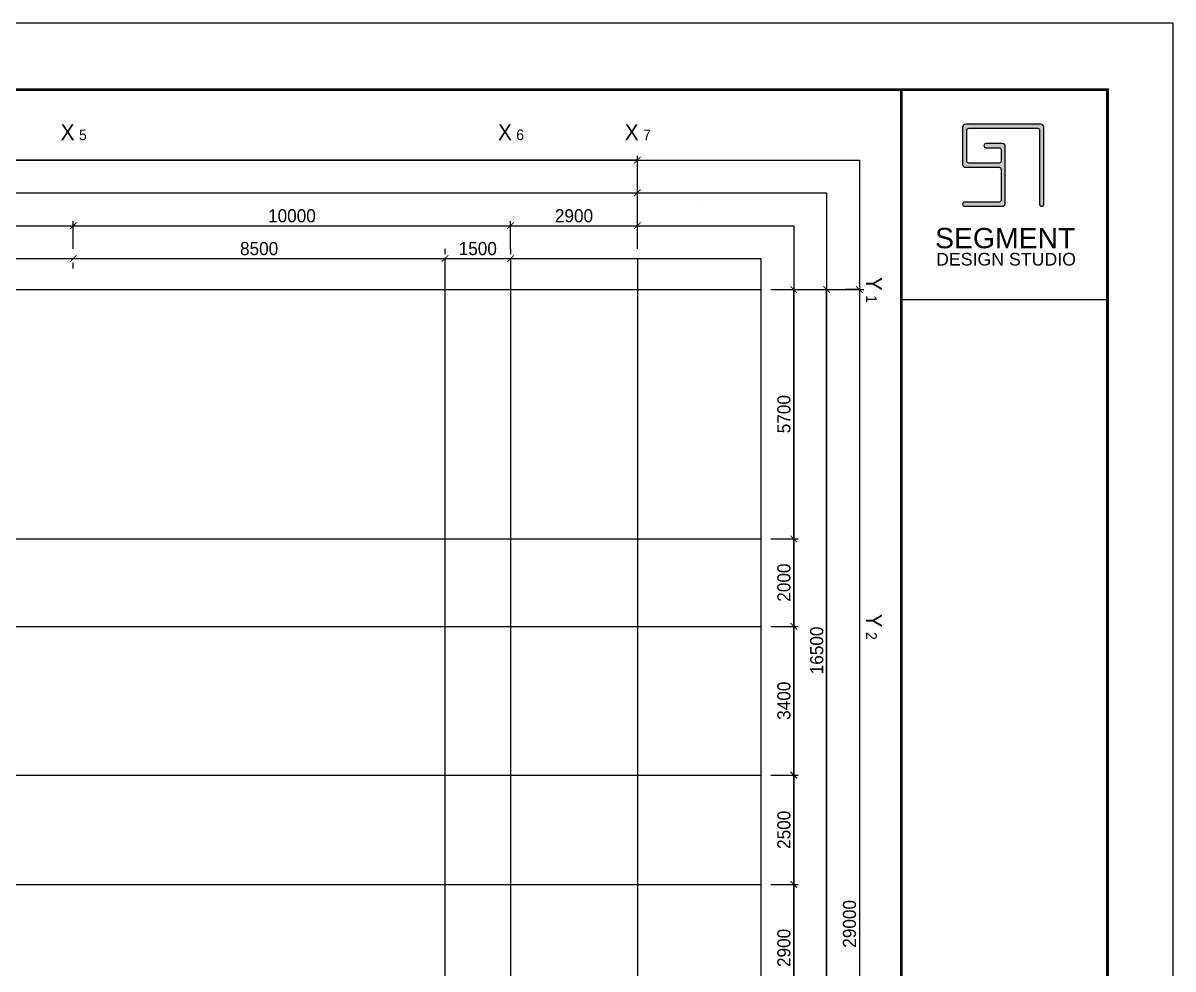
# Model space of a CAD drawing. Header units: millimetres. Extents: x 0 to 199210, y 0 to 94205.
# Drawn here: x 172913 to 199210, y 22927 to 44550 of the extents above; entities that cross this region are included whole.
import ezdxf
from ezdxf.enums import TextEntityAlignment as Align

# ---------------------------------------------------------------- set-up
doc = ezdxf.new("R2010")
doc.units = ezdxf.units.MM
doc.linetypes.add('CEN', pattern=[62, 60, -1, 0, -1])
doc.layers.get('Defpoints').update_dxf_attribs({"color": 142})
for name, color, linetype in [('12. TXT1', 132, 'Continuous'), ('CEN', 1, 'CEN'), ('DIM', 7, 'Continuous'), ('Site', 2, 'Continuous')]:
    doc.layers.add(name, color=color, linetype=linetype)
doc.layers.add('INVisible', color=165, linetype='Continuous', plot=False)
doc.styles.add('11', font='Dotum.ttf')
doc.styles.get("Standard").update_dxf_attribs({"font": 'arial.ttf'})
doc.styles.add('돋움', font='Dotum.ttf')
doc.dimstyles.new('150', dxfattribs={"dimscale": 50, "dimtxt": 6, "dimasz": 3, "dimexe": 2, "dimexo": 4.5, "dimgap": 1.5, "dimtad": 1, "dimtoh": 1, "dimdec": 0, "dimzin": 0, "dimdsep": 46, "dimtxsty": '11', "dimblk1": 'ARCHTICK', "dimblk2": 'ARCHTICK', "dimsah": 1, "dimcen": 5, "dimclrd": 143, "dimclre": 143, "dimclrt": 7, "dimadec": 0, "dimazin": 0, "dimtfac": 1, "dimtdec": 0, "dimtix": 1, "dimtmove": 2, "dimatfit": 3, "dimldrblk": 'ARCHTICK', "dimfxl": 1, "dimtolj": 1, "dimtzin": 0, "dimlwd": -1, "dimlwe": -1, "dimarcsym": 0})

# ---------------------------------------------------------------- blocks, each defined once
blk = doc.blocks.new('Logo_SEGMENT')
at = {"layer": '12. TXT1'}
h = blk.add_hatch(color=256, dxfattribs=at)
h.dxf.hatch_style = 1
h.paths.add_polyline_path([(37439, 45103, -0.414214), (37561, 44981), (37561, 40618, 0.414214), (37683, 40495, 0.414214), (37806, 40618), (37806, 45164, 0.414214), (37622, 45348), (33196, 45348, 0.414214), (33012, 45164), (33012, 42983, 0.414214), (33196, 42799), (35164, 42799, -0.414214), (35286, 42677), (35286, 40862, -0.414214), (35164, 40740), (33134, 40740, 0.414214), (33012, 40618, 0.414214), (33134, 40495), (35348, 40495, 0.414214), (35531, 40679), (35531, 44012, 0.414214), (35348, 44196), (34394, 44196, 0.414214), (34272, 44074, 0.414214), (34394, 43951), (35164, 43951, -0.414214), (35286, 43829), (35286, 43166, -0.414214), (35164, 43044), (33379, 43044, -0.414214), (33257, 43166), (33257, 44981, -0.414214), (33379, 45103)])
blk.add_lwpolyline([(37806, 40618), (37806, 45164, 0.414214), (37622, 45348), (33196, 45348, 0.414214), (33012, 45164), (33012, 42983, 0.414214), (33196, 42799), (35164, 42799, -0.414214), (35286, 42677), (35286, 40862, -0.414214), (35164, 40740), (33134, 40740, 0.414214), (33012, 40618), (33012, 40618, 0.414214), (33134, 40495), (35348, 40495, 0.414214), (35531, 40679), (35531, 44012, 0.414214), (35348, 44196), (34394, 44196, 0.414214), (34272, 44074), (34272, 44074, 0.414214), (34394, 43951), (35164, 43951, -0.414214), (35286, 43829), (35286, 43166, -0.414214), (35164, 43044), (33379, 43044, -0.414214), (33257, 43166), (33257, 44981, -0.414214), (33379, 45103), (37439, 45103, -0.414214), (37561, 44981), (37561, 40618, 0.414214), (37683, 40495), (37683, 40495, 0.414214)], format="xyb", close=True, dxfattribs=at)
at = {"layer": '12. TXT1', "attachment_point": 1}
for s, insert, char_height in [('SEGMENT', (31383, 39218), 1200), ('DESIGN STUDIO', (31443, 37745), 750)]:
    blk.add_mtext_dynamic_manual_height_columns(s, width=8502.85, gutter_width=12.5, heights=[0], dxfattribs=dict(at, insert=insert, char_height=char_height))
blk = doc.blocks.new('A$Cc88963d0')
at = {"layer": '12. TXT1', "xscale": 0.2580316282530466, "yscale": 0.2580316282530466, "zscale": 0.2580316282530466}
blk.add_blockref('Logo_SEGMENT', (-8098, -9539), dxfattribs=at)
blk = doc.blocks.new('FORM_A3_100')
blk.add_line((41001, 25484), (37860, 25484))
at = {"color": 8}
blk.add_lwpolyline([(42000, 0), (42000, 29700), (0, 29700), (0, 0)], close=True, dxfattribs=at)
at = {"color": 7, "const_width": 41.7}
blk.add_lwpolyline([(41001, 1016), (41001, 28684), (999, 28684), (999, 1016)], close=True, dxfattribs=at)
blk.add_lwpolyline([(37860, 28682), (37860, 1024)], dxfattribs=at)
blk.add_blockref('A$Cc88963d0', (38373, 25997))
blk = doc.blocks.new('_ArchTick')
at = {"color": 0, "linetype": 'ByBlock', "const_width": 0.15}
blk.add_lwpolyline([(-0.5, -0.5), (0.5, 0.5)], dxfattribs=at)
blk = doc.blocks.new('*D167')
at = {"layer": 'Defpoints', "color": 0, "transparency": 16777216}
for p in [(189789, 24859), (190539, 24859), (189789, 21959)]:
    blk.add_point(p, dxfattribs=at)
at = {"layer": 'DIM', "color": 143, "transparency": 16777216}
for p, q in [((190014, 24859), (190639, 24859)), ((190539, 21959), (190539, 24859)), ((190014, 21959), (190639, 21959))]:
    blk.add_line(p, q, dxfattribs=at)
at = {"layer": 'DIM', "color": 143, "transparency": 16777216, "xscale": 150, "yscale": 150, "zscale": 150}
for p, rotation in [((190539, 24859), 90), ((190539, 21959), 270)]:
    blk.add_blockref('_ArchTick', p, dxfattribs=dict(at, rotation=rotation))
at = {"layer": 'DIM', "color": 7, "transparency": 16777216, "insert": (190314, 23409), "char_height": 300, "attachment_point": 5, "rotation": 90, "style": '11'}
blk.add_mtext('\\A1;2900', dxfattribs=at)
blk = doc.blocks.new('*D168')
at = {"layer": 'Defpoints', "color": 0, "transparency": 16777216}
for p in [(189789, 27359), (190539, 27359), (189789, 24859)]:
    blk.add_point(p, dxfattribs=at)
at = {"layer": 'DIM', "color": 143, "transparency": 16777216}
for p, q in [((190014, 27359), (190639, 27359)), ((190539, 24859), (190539, 27359)), ((190014, 24859), (190639, 24859))]:
    blk.add_line(p, q, dxfattribs=at)
at = {"layer": 'DIM', "color": 143, "transparency": 16777216, "xscale": 150, "yscale": 150, "zscale": 150}
for p, rotation in [((190539, 27359), 90), ((190539, 24859), 270)]:
    blk.add_blockref('_ArchTick', p, dxfattribs=dict(at, rotation=rotation))
at = {"layer": 'DIM', "color": 7, "transparency": 16777216, "insert": (190314, 26109), "char_height": 300, "attachment_point": 5, "rotation": 90, "style": '11'}
blk.add_mtext('\\A1;2500', dxfattribs=at)
blk = doc.blocks.new('*D169')
at = {"layer": 'Defpoints', "color": 0, "transparency": 16777216}
for p in [(189789, 30759), (190539, 30759), (189789, 27359)]:
    blk.add_point(p, dxfattribs=at)
at = {"layer": 'DIM', "color": 143, "transparency": 16777216}
for p, q in [((190014, 30759), (190639, 30759)), ((190539, 27359), (190539, 30759)), ((190014, 27359), (190639, 27359))]:
    blk.add_line(p, q, dxfattribs=at)
at = {"layer": 'DIM', "color": 143, "transparency": 16777216, "xscale": 150, "yscale": 150, "zscale": 150}
for p, rotation in [((190539, 30759), 90), ((190539, 27359), 270)]:
    blk.add_blockref('_ArchTick', p, dxfattribs=dict(at, rotation=rotation))
at = {"layer": 'DIM', "color": 7, "transparency": 16777216, "insert": (190314, 29059), "char_height": 300, "attachment_point": 5, "rotation": 90, "style": '11'}
blk.add_mtext('\\A1;3400', dxfattribs=at)
blk = doc.blocks.new('*D170')
at = {"layer": 'Defpoints', "color": 0, "transparency": 16777216}
for p in [(189789, 32759), (190539, 32759), (189789, 30759)]:
    blk.add_point(p, dxfattribs=at)
at = {"layer": 'DIM', "color": 143, "transparency": 16777216}
for p, q in [((190014, 32759), (190639, 32759)), ((190539, 30759), (190539, 32759)), ((190014, 30759), (190639, 30759))]:
    blk.add_line(p, q, dxfattribs=at)
at = {"layer": 'DIM', "color": 143, "transparency": 16777216, "xscale": 150, "yscale": 150, "zscale": 150}
for p, rotation in [((190539, 32759), 90), ((190539, 30759), 270)]:
    blk.add_blockref('_ArchTick', p, dxfattribs=dict(at, rotation=rotation))
at = {"layer": 'DIM', "color": 7, "transparency": 16777216, "insert": (190314, 31759), "char_height": 300, "attachment_point": 5, "rotation": 90, "style": '11'}
blk.add_mtext('\\A1;2000', dxfattribs=at)
blk = doc.blocks.new('*D171')
at = {"layer": 'Defpoints', "color": 0, "transparency": 16777216}
for p in [(189789, 38459), (190539, 38459), (189789, 32759)]:
    blk.add_point(p, dxfattribs=at)
at = {"layer": 'DIM', "color": 143, "transparency": 16777216}
for p, q in [((190014, 38459), (190639, 38459)), ((190539, 32759), (190539, 38459)), ((190014, 32759), (190639, 32759))]:
    blk.add_line(p, q, dxfattribs=at)
at = {"layer": 'DIM', "color": 143, "transparency": 16777216, "xscale": 150, "yscale": 150, "zscale": 150}
for p, rotation in [((190539, 38459), 90), ((190539, 32759), 270)]:
    blk.add_blockref('_ArchTick', p, dxfattribs=dict(at, rotation=rotation))
at = {"layer": 'DIM', "color": 7, "transparency": 16777216, "insert": (190314, 35609), "char_height": 300, "attachment_point": 5, "rotation": 90, "style": '11'}
blk.add_mtext('\\A1;5700', dxfattribs=at)
blk = doc.blocks.new('*D172')
at = {"layer": 'Defpoints', "color": 0, "transparency": 16777216}
for p in [(189789, 38459), (191289, 38459), (189789, 21959)]:
    blk.add_point(p, dxfattribs=at)
at = {"layer": 'DIM', "color": 143, "transparency": 16777216}
for p, q in [((190014, 38459), (191389, 38459)), ((191289, 21959), (191289, 38459)), ((190014, 21959), (191389, 21959))]:
    blk.add_line(p, q, dxfattribs=at)
at = {"layer": 'DIM', "color": 143, "transparency": 16777216, "xscale": 150, "yscale": 150, "zscale": 150}
for p, rotation in [((191289, 38459), 90), ((191289, 21959), 270)]:
    blk.add_blockref('_ArchTick', p, dxfattribs=dict(at, rotation=rotation))
at = {"layer": 'DIM', "color": 7, "transparency": 16777216, "insert": (191064, 30209), "char_height": 300, "attachment_point": 5, "rotation": 90, "style": '11'}
blk.add_mtext('\\A1;16500', dxfattribs=at)
blk = doc.blocks.new('*D178')
at = {"layer": 'Defpoints', "color": 0, "transparency": 16777216}
for p in [(189789, 38459), (189789, 9459), (192039, 9459)]:
    blk.add_point(p, dxfattribs=at)
at = {"layer": 'DIM', "color": 143, "transparency": 16777216}
for p, q in [((190014, 38459), (192139, 38459)), ((192039, 38459), (192039, 9459)), ((190014, 9459), (192139, 9459))]:
    blk.add_line(p, q, dxfattribs=at)
at = {"layer": 'DIM', "color": 143, "transparency": 16777216, "xscale": 150, "yscale": 150, "zscale": 150}
for p, rotation in [((192039, 38459), 90), ((192039, 9459), 270)]:
    blk.add_blockref('_ArchTick', p, dxfattribs=dict(at, rotation=rotation))
at = {"layer": 'DIM', "color": 7, "transparency": 16777216, "insert": (191814, 23959), "char_height": 300, "attachment_point": 5, "rotation": 90, "style": '11'}
blk.add_mtext('\\A1;29000', dxfattribs=at)
blk = doc.blocks.new('*D183')
at = {"layer": 'Defpoints', "color": 0, "transparency": 16777216}
for p in [(174063, 39917), (164063, 39167), (174063, 39167)]:
    blk.add_point(p, dxfattribs=at)
at = {"layer": 'DIM', "color": 143, "transparency": 16777216}
for p, q in [((164063, 39392), (164063, 40017)), ((174063, 39392), (174063, 40017)), ((164063, 39917), (174063, 39917))]:
    blk.add_line(p, q, dxfattribs=at)
at = {"layer": 'DIM', "color": 143, "transparency": 16777216, "xscale": 150, "yscale": 150, "zscale": 150, "rotation": 180}
blk.add_blockref('_ArchTick', (164063, 39917), dxfattribs=at)
at = {"layer": 'DIM', "color": 143, "transparency": 16777216, "xscale": 150, "yscale": 150, "zscale": 150}
blk.add_blockref('_ArchTick', (174063, 39917), dxfattribs=at)
at = {"layer": 'DIM', "color": 7, "transparency": 16777216, "insert": (169063, 40142), "char_height": 300, "attachment_point": 5, "style": '11'}
blk.add_mtext('\\A1;10000', dxfattribs=at)
blk = doc.blocks.new('*D184')
at = {"layer": 'Defpoints', "color": 0, "transparency": 16777216}
for p in [(184063, 39917), (174063, 39167), (184063, 39167)]:
    blk.add_point(p, dxfattribs=at)
at = {"layer": 'DIM', "color": 143, "transparency": 16777216}
for p, q in [((174063, 39392), (174063, 40017)), ((184063, 39392), (184063, 40017)), ((174063, 39917), (184063, 39917))]:
    blk.add_line(p, q, dxfattribs=at)
at = {"layer": 'DIM', "color": 143, "transparency": 16777216, "xscale": 150, "yscale": 150, "zscale": 150, "rotation": 180}
blk.add_blockref('_ArchTick', (174063, 39917), dxfattribs=at)
at = {"layer": 'DIM', "color": 143, "transparency": 16777216, "xscale": 150, "yscale": 150, "zscale": 150}
blk.add_blockref('_ArchTick', (184063, 39917), dxfattribs=at)
at = {"layer": 'DIM', "color": 7, "transparency": 16777216, "insert": (179063, 40142), "char_height": 300, "attachment_point": 5, "style": '11'}
blk.add_mtext('\\A1;10000', dxfattribs=at)
blk = doc.blocks.new('*D185')
at = {"layer": 'Defpoints', "color": 0, "transparency": 16777216}
for p in [(186963, 39917), (184063, 39167), (186963, 39167)]:
    blk.add_point(p, dxfattribs=at)
at = {"layer": 'DIM', "color": 143, "transparency": 16777216}
for p, q in [((184063, 39392), (184063, 40017)), ((186963, 39392), (186963, 40017)), ((184063, 39917), (186963, 39917))]:
    blk.add_line(p, q, dxfattribs=at)
at = {"layer": 'DIM', "color": 143, "transparency": 16777216, "xscale": 150, "yscale": 150, "zscale": 150, "rotation": 180}
blk.add_blockref('_ArchTick', (184063, 39917), dxfattribs=at)
at = {"layer": 'DIM', "color": 143, "transparency": 16777216, "xscale": 150, "yscale": 150, "zscale": 150}
blk.add_blockref('_ArchTick', (186963, 39917), dxfattribs=at)
at = {"layer": 'DIM', "color": 7, "transparency": 16777216, "insert": (185513, 40142), "char_height": 300, "attachment_point": 5, "style": '11'}
blk.add_mtext('\\A1;2900', dxfattribs=at)
blk = doc.blocks.new('*D186')
at = {"layer": 'Defpoints', "color": 0, "transparency": 16777216}
for p in [(186963, 40667), (156963, 39167), (186963, 39167)]:
    blk.add_point(p, dxfattribs=at)
at = {"layer": 'DIM', "color": 143, "transparency": 16777216}
for p, q in [((156963, 39392), (156963, 40767)), ((186963, 39392), (186963, 40767)), ((156963, 40667), (186963, 40667))]:
    blk.add_line(p, q, dxfattribs=at)
at = {"layer": 'DIM', "color": 143, "transparency": 16777216, "xscale": 150, "yscale": 150, "zscale": 150, "rotation": 180}
blk.add_blockref('_ArchTick', (156963, 40667), dxfattribs=at)
at = {"layer": 'DIM', "color": 143, "transparency": 16777216, "xscale": 150, "yscale": 150, "zscale": 150}
blk.add_blockref('_ArchTick', (186963, 40667), dxfattribs=at)
at = {"layer": 'DIM', "color": 7, "transparency": 16777216, "insert": (171963, 40892), "char_height": 300, "attachment_point": 5, "style": '11'}
blk.add_mtext('\\A1;30000', dxfattribs=at)
blk = doc.blocks.new('*D187')
at = {"layer": 'Defpoints', "color": 0, "transparency": 16777216}
for p in [(141963, 41417), (141963, 39167), (186963, 39167)]:
    blk.add_point(p, dxfattribs=at)
at = {"layer": 'DIM', "color": 143, "transparency": 16777216}
for p, q in [((141963, 39392), (141963, 41517)), ((186963, 41417), (141963, 41417)), ((186963, 39392), (186963, 41517))]:
    blk.add_line(p, q, dxfattribs=at)
at = {"layer": 'DIM', "color": 143, "transparency": 16777216, "xscale": 150, "yscale": 150, "zscale": 150, "rotation": 180}
blk.add_blockref('_ArchTick', (141963, 41417), dxfattribs=at)
at = {"layer": 'DIM', "color": 143, "transparency": 16777216, "xscale": 150, "yscale": 150, "zscale": 150}
blk.add_blockref('_ArchTick', (186963, 41417), dxfattribs=at)
at = {"layer": 'DIM', "color": 7, "transparency": 16777216, "insert": (164463, 41642), "char_height": 300, "attachment_point": 5, "style": '11'}
blk.add_mtext('\\A1;45000', dxfattribs=at)
blk = doc.blocks.new('*D201')
at = {"layer": 'Defpoints', "color": 0, "transparency": 16777216}
for p in [(174063, 39167), (182563, 39167), (182563, 39167)]:
    blk.add_point(p, dxfattribs=at)
at = {"layer": 'DIM', "color": 143, "transparency": 16777216}
for p, q in [((182563, 39392), (182563, 39267)), ((174063, 39167), (182563, 39167)), ((174063, 38942), (174063, 39067))]:
    blk.add_line(p, q, dxfattribs=at)
at = {"layer": 'DIM', "color": 143, "transparency": 16777216, "xscale": 150, "yscale": 150, "zscale": 150, "rotation": 180}
blk.add_blockref('_ArchTick', (174063, 39167), dxfattribs=at)
at = {"layer": 'DIM', "color": 143, "transparency": 16777216, "xscale": 150, "yscale": 150, "zscale": 150}
blk.add_blockref('_ArchTick', (182563, 39167), dxfattribs=at)
at = {"layer": 'DIM', "color": 7, "transparency": 16777216, "insert": (178313, 39392), "char_height": 300, "attachment_point": 5, "style": '11'}
blk.add_mtext('\\A1;8500', dxfattribs=at)
blk = doc.blocks.new('*D202')
at = {"layer": 'Defpoints', "color": 0, "transparency": 16777216}
for p in [(182563, 39167), (184063, 39167), (184063, 39167)]:
    blk.add_point(p, dxfattribs=at)
at = {"layer": 'DIM', "color": 143, "transparency": 16777216}
for p, q in [((182563, 39392), (182563, 39267)), ((184063, 39392), (184063, 39267)), ((182563, 39167), (184063, 39167))]:
    blk.add_line(p, q, dxfattribs=at)
at = {"layer": 'DIM', "color": 143, "transparency": 16777216, "xscale": 150, "yscale": 150, "zscale": 150, "rotation": 180}
blk.add_blockref('_ArchTick', (182563, 39167), dxfattribs=at)
at = {"layer": 'DIM', "color": 143, "transparency": 16777216, "xscale": 150, "yscale": 150, "zscale": 150}
blk.add_blockref('_ArchTick', (184063, 39167), dxfattribs=at)
at = {"layer": 'DIM', "color": 7, "transparency": 16777216, "insert": (183313, 39392), "char_height": 300, "attachment_point": 5, "style": '11'}
blk.add_mtext('\\A1;1500', dxfattribs=at)

msp = doc.modelspace()

# ---------------------------------------------------------------- linework, layer by layer
at = {"color": 0, "linetype": 'ByBlock'}
msp.add_line((192039.1, 38458.9), (191714.1, 38458.9), dxfattribs=at)
at = {"layer": 'CEN'}
for p, q in [((182563.2, 39166.8), (182563.2, 5395.3)), ((184063.2, 39166.8), (184063.2, 5395.3)), ((186963.2, 39166.8), (186963.2, 5395.3)), ((140920, 38458.9), (189789.1, 38458.9)), ((141863.2, 32758.9), (189789.1, 32758.9)), ((140920, 30758.9), (189789.1, 30758.9)), ((153963.2, 27358.9), (189789.1, 27358.9)), ((153963.2, 24858.9), (189789.1, 24858.9))]:
    msp.add_line(p, q, dxfattribs=at)
at = {"layer": 'INVisible'}
for points in [[(192039.1, 3145.3), (138670, 3145.3), (138670, 41416.8), (192039.1, 41416.8)], [(191289.1, 3895.3), (139420, 3895.3), (139420, 40666.8), (191289.1, 40666.8)], [(190539.1, 4645.3), (140170, 4645.3), (140170, 39916.8), (190539.1, 39916.8)], [(189789.1, 5395.3), (140920, 5395.3), (140920, 39166.8), (189789.1, 39166.8)]]:
    msp.add_lwpolyline(points, close=True, dxfattribs=at)
at = {"layer": 'Site'}
msp.add_line((188355.2, 40378), (188355.2, 40378), dxfattribs=at)

# ---------------------------------------------------------------- block references
at = {"xscale": 1.499999999961756, "yscale": 1.499999999961756, "zscale": 1.499999999961756}
msp.add_blockref('FORM_A3_100', (136210.5, 0), dxfattribs=at)

# ---------------------------------------------------------------- texts
at = {"color": 3, "linetype": 'ByBlock', "style": '돋움'}
for tag, text, height, p in [('X', 'X', 365.6, (173933.2, 42054.3)), ('5', '1', 243.8, (174282.6, 41993.3)), ('X', 'X', 365.6, (183933.2, 42054.3)), ('6', '1', 243.8, (184282.6, 41993.3)), ('X', 'X', 365.6, (186833.2, 42054.3)), ('7', '1', 243.8, (187182.6, 41993.3))]:
    msp.add_attdef(tag, text=text, height=height, dxfattribs=at).set_placement(p, align=Align.MIDDLE_CENTER)
for tag, text, height, p in [('Y', 'X', 365.6, (192376.6, 38588.9)), ('1', '1', 243.8, (192315.7, 38239.5)), ('Y', 'X', 365.6, (192376.6, 30888.9)), ('2', '1', 243.8, (192315.7, 30539.5))]:
    msp.add_attdef(tag, text=text, height=height, rotation=270, dxfattribs=at).set_placement(p, align=Align.MIDDLE_CENTER)

# ---------------------------------------------------------------- dimensions: what is measured, and where the dimension line sits
at = {"layer": 'DIM'}
for base, p1, p2, picture, middle in [((141963.2, 41416.8), (186963.2, 39166.8), (141963.2, 39166.8), '*D187', (164463.2, 41642)), ((186963.2, 40666.8), (156963.2, 39166.8), (186963.2, 39166.8), '*D186', (171963.2, 40892)), ((174063.2, 39916.8), (164063.2, 39166.8), (174063.2, 39166.8), '*D183', (169063.2, 40142)), ((184063.2, 39916.8), (174063.2, 39166.8), (184063.2, 39166.8), '*D184', (179063.2, 40142)), ((186963.2, 39916.8), (184063.2, 39166.8), (186963.2, 39166.8), '*D185', (185513.2, 40142))]:
    dim = msp.add_linear_dim(base=base, p1=p1, p2=p2, dimstyle='150', override={"dimscale": 50}, dxfattribs=at)
    dim.commit()
    dim.dimension.update_dxf_attribs({"geometry": picture, "text_midpoint": middle})
for base, p1, p2, picture, middle in [((182563.2, 39166.8), (174063.2, 39166.8), (182563.2, 39166.8), '*D201', (178313.2, 39392)), ((184063.2, 39166.8), (182563.2, 39166.8), (184063.2, 39166.8), '*D202', (183313.2, 39392))]:
    dim = msp.add_linear_dim(base=base, p1=p1, p2=p2, dimstyle='150', dxfattribs=at)
    dim.commit()
    dim.dimension.update_dxf_attribs({"geometry": picture, "text_midpoint": middle})
for base, p1, p2, picture, middle in [((190539.1, 38458.9), (189789.1, 32758.9), (189789.1, 38458.9), '*D171', (190313.9, 35608.9)), ((191289.1, 38458.9), (189789.1, 21958.9), (189789.1, 38458.9), '*D172', (191063.9, 30208.9)), ((192039.1, 9458.9), (189789.1, 38458.9), (189789.1, 9458.9), '*D178', (191813.9, 23958.9)), ((190539.1, 32758.9), (189789.1, 30758.9), (189789.1, 32758.9), '*D170', (190313.9, 31758.9)), ((190539.1, 30758.9), (189789.1, 27358.9), (189789.1, 30758.9), '*D169', (190313.9, 29058.9)), ((190539.1, 27358.9), (189789.1, 24858.9), (189789.1, 27358.9), '*D168', (190313.9, 26108.9)), ((190539.1, 24858.9), (189789.1, 21958.9), (189789.1, 24858.9), '*D167', (190313.9, 23408.9))]:
    dim = msp.add_linear_dim(base=base, p1=p1, p2=p2, angle=270, dimstyle='150', override={"dimscale": 50}, dxfattribs=at)
    dim.commit()
    dim.dimension.update_dxf_attribs({"geometry": picture, "text_midpoint": middle})

doc.saveas('drawing.dxf')
